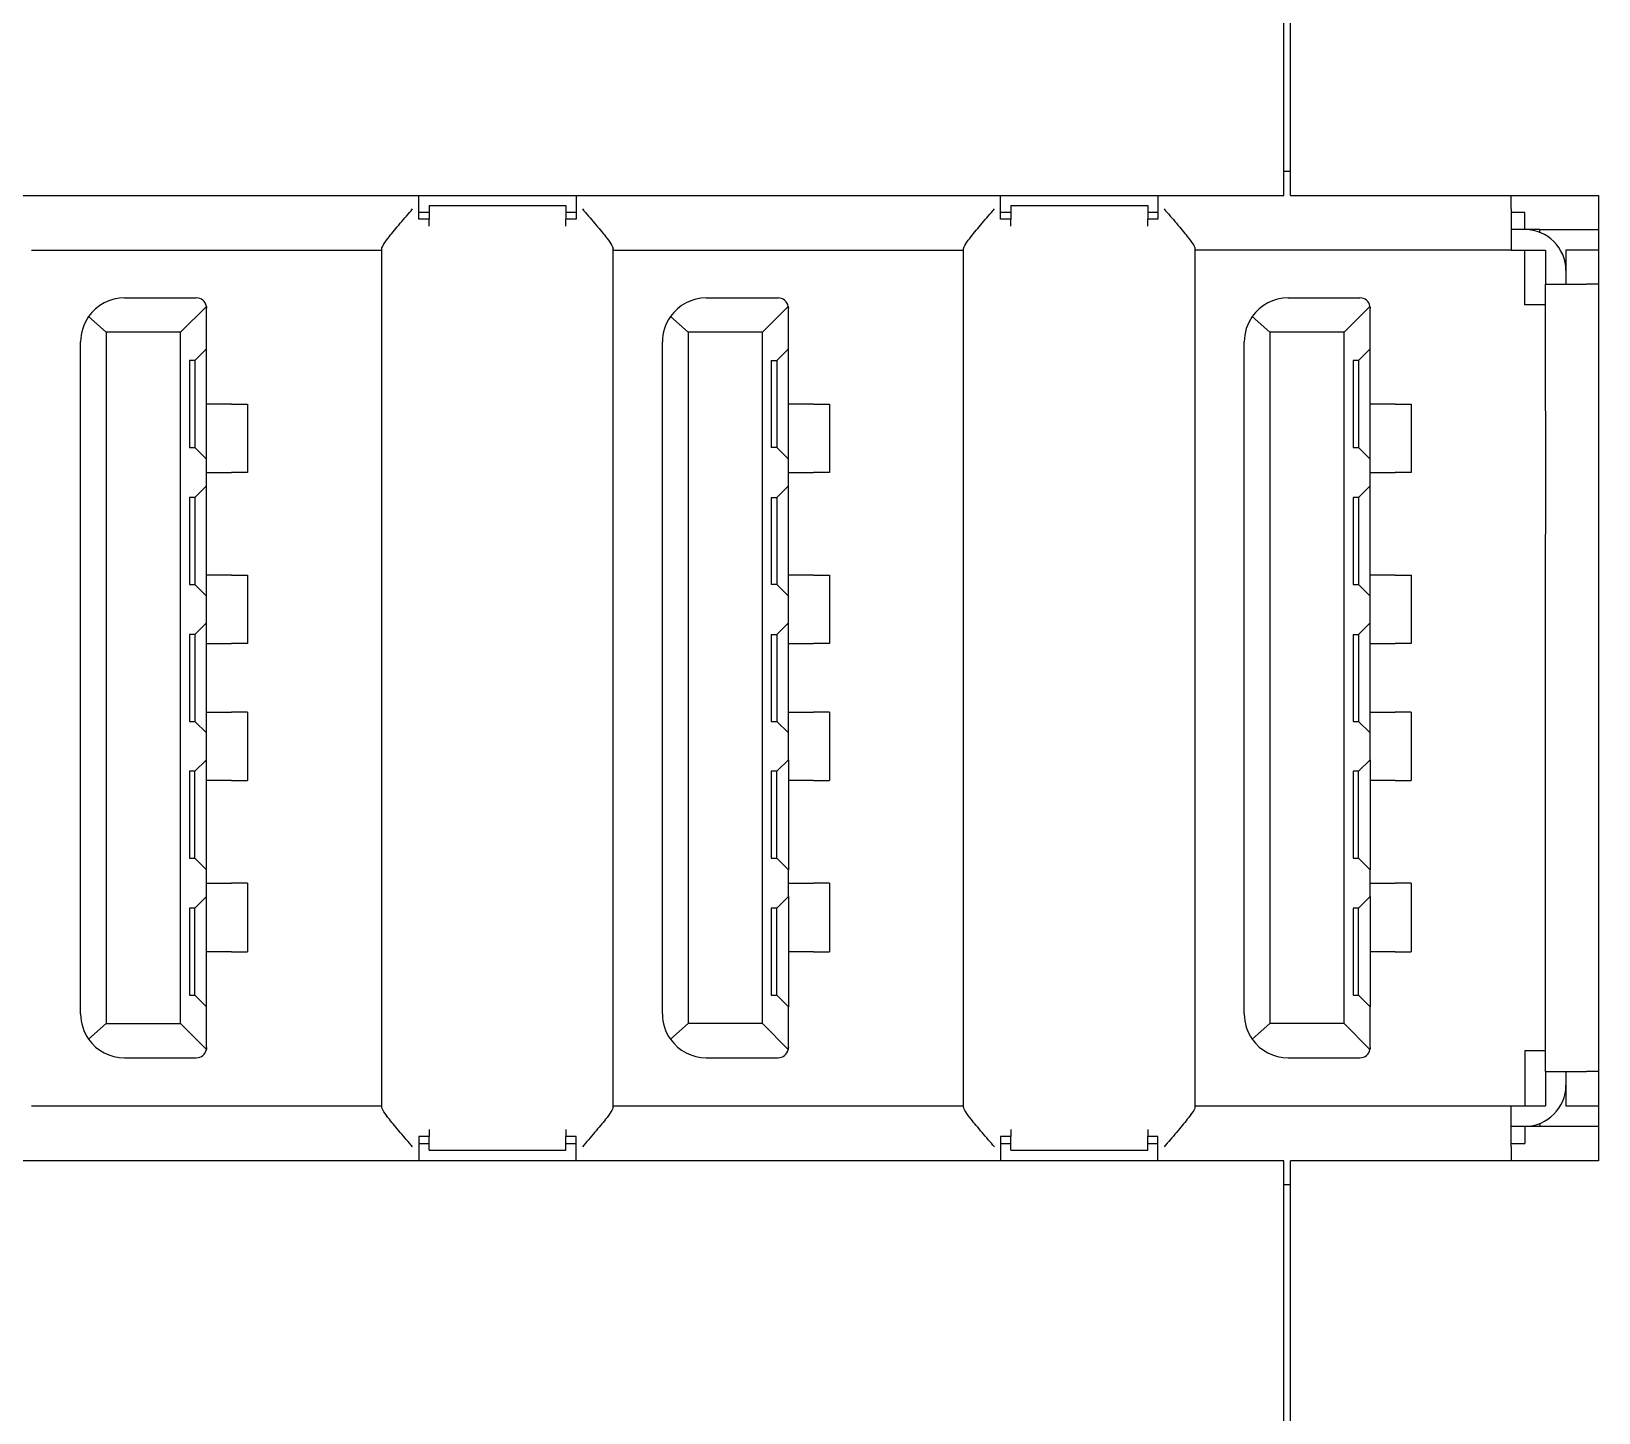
# Model space of a CAD drawing. Header units: inches. Extents: x 17 to 3130, y 15 to 659.
# Drawn here: x 1750.57 to 1773.46, y 207.48 to 227.66 of the extents above; entities that cross this region are included whole.
import ezdxf

# ---------------------------------------------------------------- set-up
doc = ezdxf.new("R2010")
doc.units = ezdxf.units.IN
doc.header["$MEASUREMENT"] = 0
doc.layers.add('Sichtbare Kanten(DIN)', color=7, linetype='Continuous', lineweight=25)

msp = doc.modelspace()

# ---------------------------------------------------------------- linework, layer by layer
at = {"layer": 'Sichtbare Kanten(DIN)'}
for p, q in [((1768.86406, 225.25861), (1768.86406, 230.05861)), ((1768.96406, 225.25861), (1768.96406, 230.05861)), ((1768.86406, 225.61217), (1768.96406, 225.61217)), ((1741.86406, 225.25861), (1768.86406, 225.25861)), ((1756.22583, 224.91217), (1756.22583, 225.25861)), ((1756.37583, 225.11217), (1756.37583, 224.91217)), ((1756.37583, 225.11217), (1758.37583, 225.11217)), ((1758.37583, 225.11217), (1758.37583, 224.91217)), ((1758.52583, 225.25861), (1758.52583, 224.91217)), ((1764.72583, 224.91217), (1764.72583, 225.25861)), ((1764.87583, 225.11217), (1764.87583, 224.91217)), ((1764.87583, 225.11217), (1766.87583, 225.11217)), ((1766.87583, 225.11217), (1766.87583, 224.91217)), ((1767.02583, 225.25861), (1767.02583, 224.91217)), ((1768.96406, 225.25861), (1773.46406, 225.25861)), ((1772.18583, 225.06217), (1772.18583, 225.25861)), ((1773.46406, 225.25861), (1773.46406, 211.15861)), ((1756.37583, 225.01217), (1756.22583, 225.01217)), ((1756.37583, 224.91217), (1756.22583, 224.91217)), ((1756.37583, 224.81217), (1756.37583, 224.91217)), ((1758.52583, 225.01217), (1758.37583, 225.01217)), ((1758.52583, 224.91217), (1758.37583, 224.91217)), ((1758.37583, 224.81217), (1758.37583, 224.91217)), ((1764.87583, 225.01217), (1764.72583, 225.01217)), ((1764.87583, 224.91217), (1764.72583, 224.91217)), ((1764.87583, 224.81217), (1764.87583, 224.91217)), ((1767.02583, 225.01217), (1766.87583, 225.01217)), ((1767.02583, 224.91217), (1766.87583, 224.91217)), ((1766.87583, 224.81217), (1766.87583, 224.91217)), ((1772.18583, 225.06217), (1772.18583, 224.46217)), ((1772.38583, 225.01217), (1772.18583, 225.01217)), ((1772.38583, 224.76217), (1772.38583, 225.01217)), ((1772.38583, 224.76217), (1772.18583, 224.76217)), ((1772.60583, 224.76217), (1772.38583, 224.76217)), ((1772.60583, 224.76217), (1773.46406, 224.76217)), ((1772.60583, 224.72038), (1772.60583, 224.76217)), ((1750.56583, 224.46217), (1755.68583, 224.46217)), ((1755.68583, 211.94311), (1755.68583, 224.48122)), ((1759.06583, 211.94311), (1759.06583, 224.48122)), ((1759.06583, 224.46217), (1764.18583, 224.46217)), ((1764.18583, 211.94311), (1764.18583, 224.48122)), ((1767.56583, 224.48122), (1767.56583, 211.94311)), ((1772.18583, 224.46217), (1767.56583, 224.46217)), ((1772.18583, 224.46217), (1772.68583, 224.46217)), ((1772.38583, 223.66217), (1772.38583, 224.46217)), ((1772.68583, 224.46217), (1772.68583, 223.96217)), ((1773.46406, 224.46217), (1772.98583, 224.46217)), ((1772.98583, 224.46217), (1772.98583, 224.16217)), ((1772.68583, 222.11217), (1772.68583, 223.96217)), ((1772.68583, 223.96217), (1773.28583, 223.96217)), ((1772.98583, 224.16217), (1772.98583, 223.96217)), ((1773.46406, 223.96217), (1773.28583, 223.96217)), ((1751.92583, 223.76217), (1752.97583, 223.76217)), ((1760.42583, 223.76217), (1761.47583, 223.76217)), ((1768.92583, 223.76217), (1769.97583, 223.76217)), ((1751.40245, 223.49051), (1751.66083, 223.26217)), ((1752.74583, 223.26217), (1753.1233, 223.63963)), ((1753.12583, 223.01717), (1753.12583, 223.61217)), ((1760.16083, 223.26217), (1759.90245, 223.49051)), ((1761.6233, 223.63963), (1761.24583, 223.26217)), ((1761.62583, 223.01717), (1761.62583, 223.61217)), ((1768.40245, 223.49051), (1768.66083, 223.26217)), ((1769.74583, 223.26217), (1770.1233, 223.63963)), ((1770.12583, 223.01717), (1770.12583, 223.61217)), ((1772.68583, 223.66217), (1772.38583, 223.66217)), ((1751.66083, 223.26217), (1751.66083, 213.16217)), ((1752.74583, 223.26217), (1751.66083, 223.26217)), ((1752.74583, 213.16217), (1752.74583, 223.26217)), ((1760.16083, 223.26217), (1760.16083, 213.16217)), ((1761.24583, 223.26217), (1760.16083, 223.26217)), ((1761.24583, 213.16217), (1761.24583, 223.26217)), ((1768.66083, 223.26217), (1768.66083, 213.16217)), ((1769.74583, 223.26217), (1768.66083, 223.26217)), ((1769.74583, 213.16217), (1769.74583, 223.26217)), ((1751.28583, 213.30217), (1751.28583, 223.12217)), ((1759.78583, 213.30217), (1759.78583, 223.12217)), ((1768.28583, 213.30217), (1768.28583, 223.12217)), ((1752.87583, 222.84717), (1752.87583, 221.57717)), ((1752.95583, 222.84717), (1752.87583, 222.84717)), ((1753.12583, 223.01717), (1752.95583, 222.84717)), ((1752.95583, 222.84717), (1752.95583, 221.57717)), ((1753.12583, 221.40717), (1753.12583, 223.01717)), ((1761.37583, 222.84717), (1761.37583, 221.57717)), ((1761.37583, 222.84717), (1761.45583, 222.84717)), ((1761.45583, 222.84717), (1761.62583, 223.01717)), ((1761.45583, 222.84717), (1761.45583, 221.57717)), ((1761.62583, 221.40717), (1761.62583, 223.01717)), ((1769.87583, 222.84717), (1769.87583, 221.57717)), ((1769.95583, 222.84717), (1769.87583, 222.84717)), ((1770.12583, 223.01717), (1769.95583, 222.84717)), ((1769.95583, 222.84717), (1769.95583, 221.57717)), ((1770.12583, 221.40717), (1770.12583, 223.01717)), ((1753.49152, 222.21217), (1753.12583, 222.21217)), ((1753.49152, 222.21217), (1753.72583, 222.21217)), ((1753.72583, 222.21217), (1753.72583, 221.21217)), ((1761.99152, 222.21217), (1761.62583, 222.21217)), ((1761.99152, 222.21217), (1762.22583, 222.21217)), ((1762.22583, 222.21217), (1762.22583, 221.21217)), ((1770.49152, 222.21217), (1770.12583, 222.21217)), ((1770.49152, 222.21217), (1770.72583, 222.21217)), ((1770.72583, 222.21217), (1770.72583, 221.21217)), ((1772.68583, 222.11217), (1772.68583, 220.31217)), ((1752.87583, 221.57717), (1752.95583, 221.57717)), ((1752.95583, 221.57717), (1753.12583, 221.40717)), ((1761.45583, 221.57717), (1761.37583, 221.57717)), ((1761.45583, 221.57717), (1761.62583, 221.40717)), ((1769.87583, 221.57717), (1769.95583, 221.57717)), ((1769.95583, 221.57717), (1770.12583, 221.40717)), ((1753.12583, 221.01717), (1753.12583, 221.40717)), ((1753.12583, 221.21217), (1753.49152, 221.21217)), ((1753.72583, 221.21217), (1753.49152, 221.21217)), ((1761.62583, 221.01717), (1761.62583, 221.40717)), ((1761.62583, 221.21217), (1761.99152, 221.21217)), ((1762.22583, 221.21217), (1761.99152, 221.21217)), ((1770.12583, 221.01717), (1770.12583, 221.40717)), ((1770.12583, 221.21217), (1770.49152, 221.21217)), ((1770.72583, 221.21217), (1770.49152, 221.21217)), ((1753.12583, 221.01717), (1752.95583, 220.84717)), ((1753.12583, 219.40717), (1753.12583, 221.01717)), ((1761.45583, 220.84717), (1761.62583, 221.01717)), ((1761.62583, 219.40717), (1761.62583, 221.01717)), ((1770.12583, 221.01717), (1769.95583, 220.84717)), ((1770.12583, 219.40717), (1770.12583, 221.01717)), ((1752.87583, 220.84717), (1752.87583, 219.57717)), ((1752.95583, 220.84717), (1752.87583, 220.84717)), ((1752.95583, 220.84717), (1752.95583, 219.57717)), ((1761.37583, 220.84717), (1761.37583, 219.57717)), ((1761.37583, 220.84717), (1761.45583, 220.84717)), ((1761.45583, 220.84717), (1761.45583, 219.57717)), ((1769.87583, 220.84717), (1769.87583, 219.57717)), ((1769.95583, 220.84717), (1769.87583, 220.84717)), ((1769.95583, 220.84717), (1769.95583, 219.57717)), ((1772.68583, 216.11217), (1772.68583, 220.31217)), ((1753.49152, 219.71217), (1753.12583, 219.71217)), ((1753.49152, 219.71217), (1753.72583, 219.71217)), ((1753.72583, 219.71217), (1753.72583, 218.71217)), ((1761.99152, 219.71217), (1761.62583, 219.71217)), ((1761.99152, 219.71217), (1762.22583, 219.71217)), ((1762.22583, 219.71217), (1762.22583, 218.71217)), ((1770.49152, 219.71217), (1770.12583, 219.71217)), ((1770.49152, 219.71217), (1770.72583, 219.71217)), ((1770.72583, 219.71217), (1770.72583, 218.71217)), ((1752.87583, 219.57717), (1752.95583, 219.57717)), ((1752.95583, 219.57717), (1753.12583, 219.40717)), ((1753.12583, 219.01717), (1753.12583, 219.40717)), ((1761.45583, 219.57717), (1761.37583, 219.57717)), ((1761.45583, 219.57717), (1761.62583, 219.40717)), ((1761.62583, 219.01717), (1761.62583, 219.40717)), ((1769.87583, 219.57717), (1769.95583, 219.57717)), ((1769.95583, 219.57717), (1770.12583, 219.40717)), ((1770.12583, 219.01717), (1770.12583, 219.40717)), ((1753.12583, 219.01717), (1752.95583, 218.84717)), ((1753.12583, 217.40717), (1753.12583, 219.01717)), ((1761.45583, 218.84717), (1761.62583, 219.01717)), ((1761.62583, 217.40717), (1761.62583, 219.01717)), ((1769.95583, 218.84717), (1770.12583, 219.01717)), ((1770.12583, 217.40717), (1770.12583, 219.01717)), ((1752.87583, 218.84717), (1752.87583, 217.57717)), ((1752.95583, 218.84717), (1752.87583, 218.84717)), ((1752.95583, 218.84717), (1752.95583, 217.57717)), ((1753.12583, 218.71217), (1753.49152, 218.71217)), ((1753.72583, 218.71217), (1753.49152, 218.71217)), ((1761.37583, 218.84717), (1761.37583, 217.57717)), ((1761.37583, 218.84717), (1761.45583, 218.84717)), ((1761.45583, 218.84717), (1761.45583, 217.57717)), ((1761.62583, 218.71217), (1761.99152, 218.71217)), ((1762.22583, 218.71217), (1761.99152, 218.71217)), ((1769.87583, 218.84717), (1769.87583, 217.57717)), ((1769.87583, 218.84717), (1769.95583, 218.84717)), ((1769.95583, 218.84717), (1769.95583, 217.57717)), ((1770.12583, 218.71217), (1770.49152, 218.71217)), ((1770.72583, 218.71217), (1770.49152, 218.71217)), ((1752.87583, 217.57717), (1752.95583, 217.57717)), ((1752.95583, 217.57717), (1753.12583, 217.40717)), ((1753.12583, 217.71217), (1753.49152, 217.71217)), ((1753.72583, 217.71217), (1753.49152, 217.71217)), ((1753.72583, 217.71217), (1753.72583, 216.71217)), ((1761.37583, 217.57717), (1761.45583, 217.57717)), ((1761.45583, 217.57717), (1761.62583, 217.40717)), ((1761.62583, 217.71217), (1761.99152, 217.71217)), ((1762.22583, 217.71217), (1761.99152, 217.71217)), ((1762.22583, 217.71217), (1762.22583, 216.71217)), ((1769.87583, 217.57717), (1769.95583, 217.57717)), ((1769.95583, 217.57717), (1770.12583, 217.40717)), ((1770.12583, 217.71217), (1770.49152, 217.71217)), ((1770.72583, 217.71217), (1770.49152, 217.71217)), ((1770.72583, 217.71217), (1770.72583, 216.71217)), ((1753.12583, 217.01717), (1753.12583, 217.40717)), ((1761.62583, 217.01717), (1761.62583, 217.40717)), ((1770.12583, 217.01717), (1770.12583, 217.40717)), ((1752.87583, 216.84717), (1752.87583, 215.57717)), ((1752.95583, 216.84717), (1752.87583, 216.84717)), ((1753.12583, 217.01717), (1752.95583, 216.84717)), ((1752.95583, 215.57717), (1752.95583, 216.84717)), ((1753.12583, 215.40717), (1753.12583, 217.01717)), ((1761.37583, 216.84717), (1761.37583, 215.57717)), ((1761.45583, 216.84717), (1761.37583, 216.84717)), ((1761.45583, 216.84717), (1761.62583, 217.01717)), ((1761.45583, 215.57717), (1761.45583, 216.84717)), ((1761.62583, 217.01717), (1761.62583, 215.40717)), ((1769.87583, 216.84717), (1769.87583, 215.57717)), ((1769.95583, 216.84717), (1769.87583, 216.84717)), ((1769.95583, 216.84717), (1770.12583, 217.01717)), ((1769.95583, 215.57717), (1769.95583, 216.84717)), ((1770.12583, 217.01717), (1770.12583, 215.40717)), ((1753.49152, 216.71217), (1753.12583, 216.71217)), ((1753.49152, 216.71217), (1753.72583, 216.71217)), ((1761.99152, 216.71217), (1761.62583, 216.71217)), ((1761.99152, 216.71217), (1762.22583, 216.71217)), ((1770.49152, 216.71217), (1770.12583, 216.71217)), ((1770.49152, 216.71217), (1770.72583, 216.71217)), ((1772.68583, 214.31217), (1772.68583, 216.11217)), ((1752.87583, 215.57717), (1752.95583, 215.57717)), ((1752.95583, 215.57717), (1753.12583, 215.40717)), ((1761.37583, 215.57717), (1761.45583, 215.57717)), ((1761.45583, 215.57717), (1761.62583, 215.40717)), ((1769.87583, 215.57717), (1769.95583, 215.57717)), ((1769.95583, 215.57717), (1770.12583, 215.40717)), ((1753.12583, 215.01717), (1753.12583, 215.40717)), ((1761.62583, 215.01717), (1761.62583, 215.40717)), ((1770.12583, 215.01717), (1770.12583, 215.40717)), ((1752.95583, 214.84717), (1753.12583, 215.01717)), ((1753.12583, 215.21217), (1753.49152, 215.21217)), ((1753.12583, 213.40717), (1753.12583, 215.01717)), ((1753.72583, 215.21217), (1753.49152, 215.21217)), ((1753.72583, 215.21217), (1753.72583, 214.21217)), ((1761.45583, 214.84717), (1761.62583, 215.01717)), ((1761.62583, 215.21217), (1761.99152, 215.21217)), ((1761.62583, 215.01717), (1761.62583, 213.40717)), ((1762.22583, 215.21217), (1761.99152, 215.21217)), ((1762.22583, 215.21217), (1762.22583, 214.21217)), ((1769.95583, 214.84717), (1770.12583, 215.01717)), ((1770.12583, 215.21217), (1770.49152, 215.21217)), ((1770.12583, 215.01717), (1770.12583, 213.40717)), ((1770.72583, 215.21217), (1770.49152, 215.21217)), ((1770.72583, 215.21217), (1770.72583, 214.21217)), ((1752.87583, 214.84717), (1752.87583, 213.57717)), ((1752.95583, 214.84717), (1752.87583, 214.84717)), ((1752.95583, 213.57717), (1752.95583, 214.84717)), ((1761.37583, 214.84717), (1761.37583, 213.57717)), ((1761.45583, 214.84717), (1761.37583, 214.84717)), ((1761.45583, 213.57717), (1761.45583, 214.84717)), ((1769.87583, 214.84717), (1769.87583, 213.57717)), ((1769.95583, 214.84717), (1769.87583, 214.84717)), ((1769.95583, 213.57717), (1769.95583, 214.84717)), ((1753.49152, 214.21217), (1753.12583, 214.21217)), ((1753.49152, 214.21217), (1753.72583, 214.21217)), ((1761.99152, 214.21217), (1761.62583, 214.21217)), ((1761.99152, 214.21217), (1762.22583, 214.21217)), ((1770.49152, 214.21217), (1770.12583, 214.21217)), ((1770.49152, 214.21217), (1770.72583, 214.21217)), ((1772.68583, 212.46217), (1772.68583, 214.31217)), ((1752.87583, 213.57717), (1752.95583, 213.57717)), ((1752.95583, 213.57717), (1753.12583, 213.40717)), ((1761.37583, 213.57717), (1761.45583, 213.57717)), ((1761.45583, 213.57717), (1761.62583, 213.40717)), ((1769.87583, 213.57717), (1769.95583, 213.57717)), ((1769.95583, 213.57717), (1770.12583, 213.40717)), ((1753.12583, 212.81217), (1753.12583, 213.40717)), ((1761.62583, 212.81217), (1761.62583, 213.40717)), ((1770.12583, 212.81217), (1770.12583, 213.40717)), ((1751.66083, 213.16217), (1751.40245, 212.93383)), ((1751.66083, 213.16217), (1752.74583, 213.16217)), ((1753.1233, 212.7847), (1752.74583, 213.16217)), ((1760.16083, 213.16217), (1759.90245, 212.93383)), ((1761.24583, 213.16217), (1760.16083, 213.16217)), ((1761.6233, 212.7847), (1761.24583, 213.16217)), ((1768.66083, 213.16217), (1768.40245, 212.93383)), ((1769.74583, 213.16217), (1768.66083, 213.16217)), ((1770.1233, 212.7847), (1769.74583, 213.16217)), ((1772.68583, 212.76217), (1772.38583, 212.76217)), ((1772.38583, 212.76217), (1772.38583, 211.96217)), ((1751.92583, 212.66217), (1752.97583, 212.66217)), ((1760.42583, 212.66217), (1761.47583, 212.66217)), ((1768.92583, 212.66217), (1769.97583, 212.66217)), ((1772.68583, 212.46217), (1772.68583, 211.96217)), ((1772.68583, 212.46217), (1773.28583, 212.46217)), ((1772.98583, 212.46217), (1772.98583, 212.26217)), ((1773.46406, 212.46217), (1773.28583, 212.46217)), ((1772.98583, 212.26217), (1772.98583, 211.96217)), ((1750.56583, 211.96217), (1755.68583, 211.96217)), ((1759.06583, 211.96217), (1764.18583, 211.96217)), ((1767.56583, 211.96217), (1772.18583, 211.96217)), ((1772.18583, 211.96217), (1772.68583, 211.96217)), ((1772.18583, 211.36217), (1772.18583, 211.96217)), ((1772.98583, 211.96217), (1773.46406, 211.96217)), ((1756.37583, 211.61217), (1756.37583, 211.51217)), ((1758.37583, 211.61217), (1758.37583, 211.51217)), ((1764.87583, 211.61217), (1764.87583, 211.51217)), ((1766.87583, 211.61217), (1766.87583, 211.51217)), ((1772.18583, 211.66217), (1772.38583, 211.66217)), ((1772.38583, 211.66217), (1772.38583, 211.41217)), ((1772.38583, 211.66217), (1772.60583, 211.66217)), ((1772.60583, 211.70396), (1772.60583, 211.66217)), ((1772.60583, 211.66217), (1773.46406, 211.66217)), ((1756.22583, 211.51217), (1756.22583, 211.15861)), ((1756.37583, 211.51217), (1756.22583, 211.51217)), ((1756.22583, 211.41217), (1756.37583, 211.41217)), ((1756.37583, 211.31217), (1756.37583, 211.51217)), ((1758.37583, 211.31217), (1758.37583, 211.51217)), ((1758.52583, 211.51217), (1758.37583, 211.51217)), ((1758.37583, 211.41217), (1758.52583, 211.41217)), ((1758.52583, 211.15861), (1758.52583, 211.51217)), ((1764.72583, 211.51217), (1764.72583, 211.15861)), ((1764.87583, 211.51217), (1764.72583, 211.51217)), ((1764.72583, 211.41217), (1764.87583, 211.41217)), ((1764.87583, 211.31217), (1764.87583, 211.51217)), ((1766.87583, 211.31217), (1766.87583, 211.51217)), ((1767.02583, 211.51217), (1766.87583, 211.51217)), ((1766.87583, 211.41217), (1767.02583, 211.41217)), ((1767.02583, 211.15861), (1767.02583, 211.51217)), ((1772.18583, 211.41217), (1772.38583, 211.41217)), ((1772.18583, 211.36217), (1772.18583, 211.15861)), ((1768.86406, 211.15861), (1741.86406, 211.15861)), ((1756.37583, 211.31217), (1758.37583, 211.31217)), ((1764.87583, 211.31217), (1766.87583, 211.31217)), ((1768.86406, 206.05861), (1768.86406, 211.15861)), ((1773.46406, 211.15861), (1768.96406, 211.15861)), ((1768.96406, 206.05861), (1768.96406, 211.15861)), ((1768.86406, 210.81217), (1768.96406, 210.81217))]:
    msp.add_line(p, q, dxfattribs=at)
for centre, radius, start, end in [((1772.38583, 224.16217), 0.6, 0, 90), ((1751.92583, 223.12217), 0.64, 90, 144.863321), ((1752.97583, 223.61217), 0.15, 10.550098, 90), ((1760.42583, 223.12217), 0.64, 90, 144.863321), ((1761.47583, 223.61217), 0.15, 10.550098, 90), ((1768.92583, 223.12217), 0.64, 90, 144.863321), ((1769.97583, 223.61217), 0.15, 10.550098, 90), ((1751.92583, 223.12217), 0.64, 144.863322, 180), ((1760.42583, 223.12217), 0.64, 144.863322, 180), ((1768.92583, 223.12217), 0.64, 144.863322, 180), ((1751.92583, 213.30217), 0.64, 180, 215.136678), ((1760.42583, 213.30217), 0.64, 180, 215.136678), ((1768.92583, 213.30217), 0.64, 180, 215.136678), ((1751.92583, 213.30217), 0.64, 215.136679, 270), ((1752.97583, 212.81217), 0.15, 270, 349.449902), ((1760.42583, 213.30217), 0.64, 215.136679, 270), ((1761.47583, 212.81217), 0.15, 270, 349.449902), ((1768.92583, 213.30217), 0.64, 215.136679, 270), ((1769.97583, 212.81217), 0.15, 270, 349.449902), ((1772.38583, 212.26217), 0.6, 270, 0)]:
    msp.add_arc(centre, radius, start, end, dxfattribs=at)
for points, knots in [([(1755.68583, 224.48122), (1755.68583, 224.49613), (1755.69751, 224.52087), (1755.73817, 224.58423), (1755.76698, 224.62277), (1755.84156, 224.71765), (1755.89718, 224.7843), (1756.01548, 224.92324), (1756.07815, 224.99556), (1756.13583, 225.06217)], [-0.0886655952, -0.0886655952, -0.0886655952, -0.0886655952, -0.0707672448, -0.0707672448, -0.0528688944, -0.0528688944, -0.0264344472, -0.0264344472, 0, 0, 0, 0]), ([(1758.61583, 225.06217), (1758.67352, 224.99556), (1758.73619, 224.92324), (1758.85449, 224.7843), (1758.9101, 224.71765), (1758.98469, 224.62277), (1759.0135, 224.58423), (1759.05415, 224.52087), (1759.06583, 224.49613), (1759.06583, 224.48122)], [0, 0, 0, 0, 0.0264344472, 0.0264344472, 0.0528688944, 0.0528688944, 0.0707672448, 0.0707672448, 0.0886655952, 0.0886655952, 0.0886655952, 0.0886655952]), ([(1764.18583, 224.48122), (1764.18583, 224.49613), (1764.19751, 224.52087), (1764.23817, 224.58423), (1764.26698, 224.62277), (1764.34156, 224.71765), (1764.39718, 224.7843), (1764.51548, 224.92324), (1764.57815, 224.99556), (1764.63583, 225.06217)], [-0.0886655952, -0.0886655952, -0.0886655952, -0.0886655952, -0.0707672448, -0.0707672448, -0.0528688944, -0.0528688944, -0.0264344472, -0.0264344472, 0, 0, 0, 0]), ([(1767.11583, 225.06217), (1767.17352, 224.99556), (1767.23619, 224.92324), (1767.35449, 224.7843), (1767.4101, 224.71765), (1767.48469, 224.62277), (1767.5135, 224.58423), (1767.55415, 224.52087), (1767.56583, 224.49613), (1767.56583, 224.48122)], [-0.3153352755, -0.3153352755, -0.3153352755, -0.3153352755, -0.2889008283, -0.2889008283, -0.2624663811, -0.2624663811, -0.2445680307, -0.2445680307, -0.2266696803, -0.2266696803, -0.2266696803, -0.2266696803]), ([(1756.13583, 211.36217), (1756.07815, 211.42878), (1756.01548, 211.50109), (1755.89718, 211.64003), (1755.84156, 211.70668), (1755.76698, 211.80157), (1755.73817, 211.84011), (1755.69751, 211.90346), (1755.68583, 211.9282), (1755.68583, 211.94311)], [-0.3153334299, -0.3153334299, -0.3153334299, -0.3153334299, -0.2888989827, -0.2888989827, -0.2624645355, -0.2624645355, -0.2445661851, -0.2445661851, -0.2266678347, -0.2266678347, -0.2266678347, -0.2266678347]), ([(1759.06583, 211.94311), (1759.06583, 211.9282), (1759.05415, 211.90346), (1759.0135, 211.84011), (1758.98469, 211.80157), (1758.9101, 211.70668), (1758.85449, 211.64003), (1758.73619, 211.50109), (1758.67352, 211.42878), (1758.61583, 211.36217)], [0.2267188531, 0.2267188531, 0.2267188531, 0.2267188531, 0.2446172034, 0.2446172034, 0.2625155538, 0.2625155538, 0.288950001, 0.288950001, 0.3153844482, 0.3153844482, 0.3153844482, 0.3153844482]), ([(1764.63583, 211.36217), (1764.57815, 211.42878), (1764.51548, 211.50109), (1764.39718, 211.64003), (1764.34156, 211.70668), (1764.26698, 211.80157), (1764.23817, 211.84011), (1764.19751, 211.90346), (1764.18583, 211.9282), (1764.18583, 211.94311)], [-0.3153352755, -0.3153352755, -0.3153352755, -0.3153352755, -0.2889008283, -0.2889008283, -0.2624663811, -0.2624663811, -0.2445680307, -0.2445680307, -0.2266696803, -0.2266696803, -0.2266696803, -0.2266696803]), ([(1767.56583, 211.94311), (1767.56583, 211.9282), (1767.55415, 211.90346), (1767.5135, 211.84011), (1767.48469, 211.80157), (1767.4101, 211.70668), (1767.35449, 211.64003), (1767.23619, 211.50109), (1767.17352, 211.42878), (1767.11583, 211.36217)], [-0.0886655952, -0.0886655952, -0.0886655952, -0.0886655952, -0.0707672448, -0.0707672448, -0.0528688944, -0.0528688944, -0.0264344472, -0.0264344472, 0, 0, 0, 0])]:
    msp.add_open_spline(points, degree=3, knots=knots, dxfattribs=at)
for points in [[(1753.1233, 223.63963), (1753.12495, 223.63077), (1753.12583, 223.62163), (1753.12583, 223.61217)], [(1761.6233, 223.63963), (1761.62495, 223.63077), (1761.62583, 223.62163), (1761.62583, 223.61217)], [(1770.1233, 223.63963), (1770.12495, 223.63077), (1770.12583, 223.62163), (1770.12583, 223.61217)], [(1753.12583, 212.81217), (1753.12583, 212.80271), (1753.12495, 212.79357), (1753.1233, 212.7847)], [(1761.62583, 212.81217), (1761.62583, 212.80271), (1761.62495, 212.79357), (1761.6233, 212.7847)], [(1770.12583, 212.81217), (1770.12583, 212.80271), (1770.12495, 212.79357), (1770.1233, 212.7847)]]:
    msp.add_open_spline(points, degree=3, dxfattribs=at)

doc.saveas('drawing.dxf')
